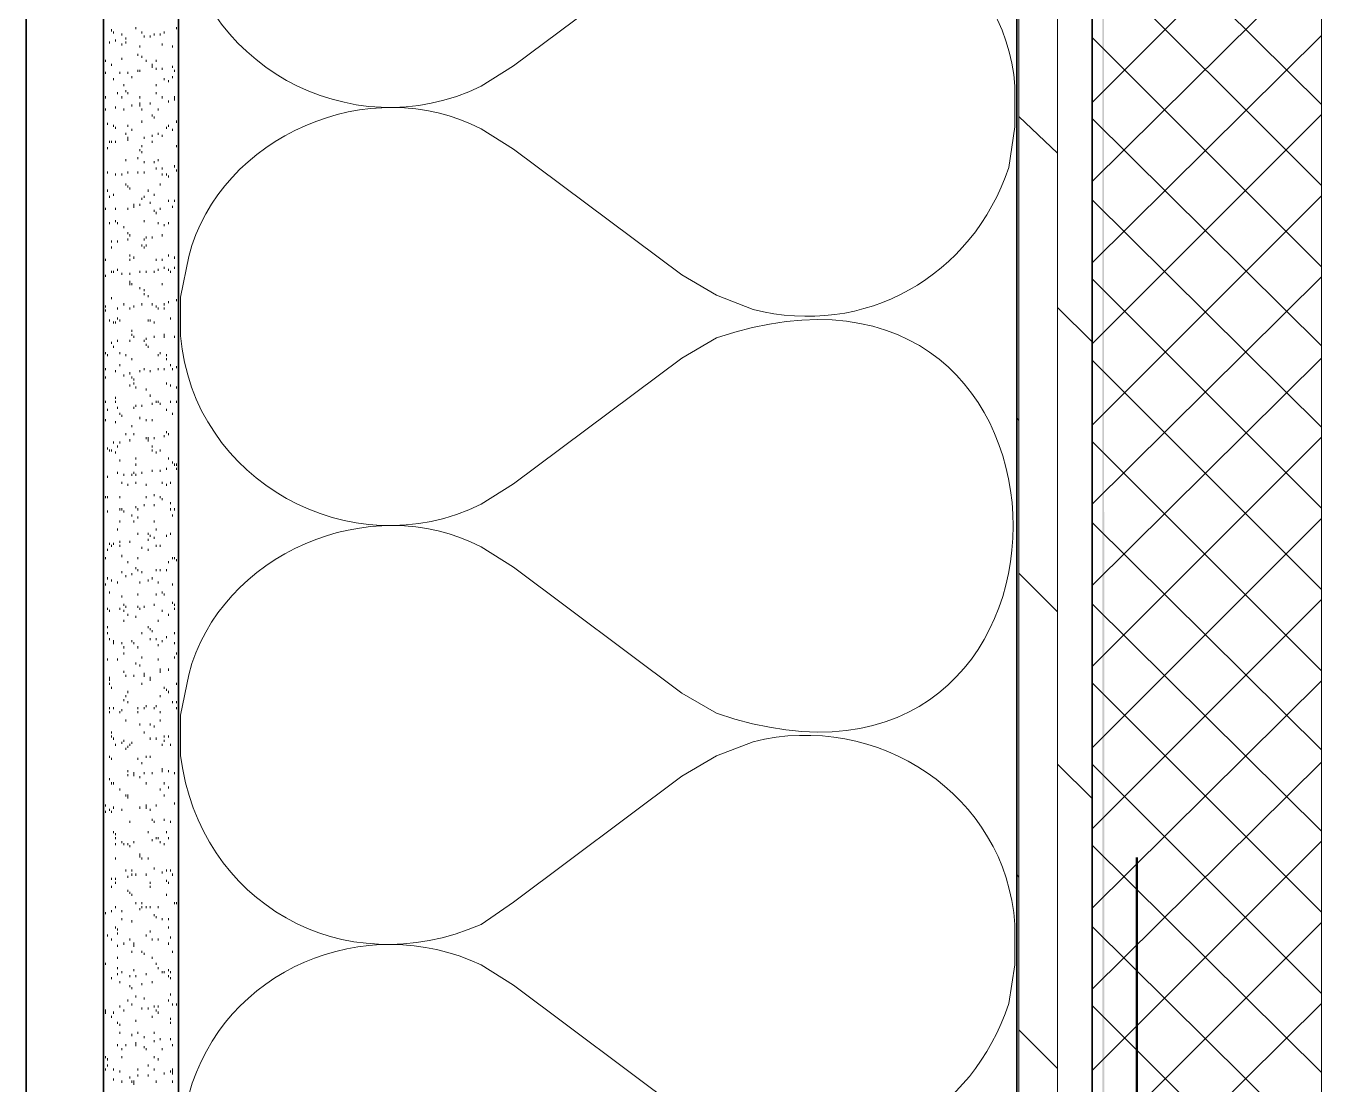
# Model space of a CAD drawing. Header units: inches. Extents: x 5 to 516, y -193 to 129.
# Drawn here: x 49.004 to 49.723, y -189.461 to -188.882 of the extents above; entities that cross this region are included whole.
import ezdxf

# ---------------------------------------------------------------- set-up
doc = ezdxf.new("R2010")
doc.units = ezdxf.units.IN
doc.header["$MEASUREMENT"] = 0
doc.layers.add('PDF7_Geometry', color=7, linetype='Continuous')
doc.layers.add('PDF7_Solid Fills', color=7, linetype='Continuous')

msp = doc.modelspace()

# ---------------------------------------------------------------- hatches: boundary and pattern name
at = {"layer": 'PDF7_Solid Fills', "transparency": 33554559}
h = msp.add_hatch(color=256, dxfattribs=at)
h.paths.add_polyline_path([(49.5935534, -190.8846732), (49.5879978, -189.5746731), (49.5879978, -190.8891177), (49.8679977, -190.8891177), (49.8702199, -190.8846734), (49.9935527, -190.8846734), (49.9935527, -190.8791178), (49.8668867, -190.8791178), (49.8646645, -190.8846734)])
h.paths.add_polyline_path([(49.5935532, -189.5757854), (49.5924421, -172.2280057), (49.5924421, -189.5757854)])

# ---------------------------------------------------------------- linework, layer by layer
at = {"layer": 'PDF7_Geometry', "lineweight": 35}
for points in [[(49.545775, -172.2280057), (49.545775, -190.8946738), (49.5868862, -190.8946738), (49.5868862, -172.2280057)], [(49.0035534, -182.0613395), (49.0035534, -190.3857844), (49.0457756, -190.3857844), (49.0457756, -182.0613395)], [(49.045775, -182.0613392), (49.045775, -190.8535621), (49.0868861, -190.8535621), (49.0868861, -182.0613392)]]:
    msp.add_lwpolyline(points, close=True, dxfattribs=at)
at = {"layer": 'PDF7_Geometry', "lineweight": 15}
for points in [[(49.5468861, -190.8946733), (49.5468861, -172.2280051)], [(49.5679975, -190.8946733), (49.5679975, -172.2280051)], [(49.7124417, -188.924673), (49.5868862, -188.8002286)], [(49.5868867, -188.923562), (49.7124423, -188.7980064)], [(49.2524424, -188.9146735), (49.2702201, -188.9035624), (49.3624424, -188.8346735)], [(49.7124417, -188.9691174), (49.5868862, -188.8435618)], [(49.5868867, -188.9668952), (49.7124423, -188.8424508)], [(49.0635528, -188.8835625), (49.0635528, -188.8824514)], [(49.085775, -188.8835625), (49.085775, -188.8824514)], [(49.0502194, -188.8846735), (49.0502194, -188.8835625)], [(49.0513306, -188.8857846), (49.0513306, -188.8846735)], [(49.0524417, -188.8902289), (49.0524417, -188.8891178)], [(49.055775, -188.8868957), (49.055775, -188.8857846)], [(49.0579972, -188.8891178), (49.0579972, -188.8880067)], [(49.0668861, -188.8857846), (49.0668861, -188.8846735)], [(49.0679972, -188.8880067), (49.0679972, -188.8868957)], [(49.0713306, -188.8880067), (49.0713306, -188.8868957)], [(49.0735528, -188.8868957), (49.0735528, -188.8857846)], [(49.0768861, -188.8868957), (49.0768861, -188.8857846)], [(49.0791083, -188.8857846), (49.0791083, -188.8846735)], [(49.0868861, -188.8857846), (49.0868861, -188.8846735)], [(49.7124417, -189.0135623), (49.5868862, -188.8880067)], [(49.5868867, -189.0113401), (49.7124423, -188.8868957)], [(49.045775, -188.8946737), (49.045775, -188.8935626)], [(49.0491083, -188.8913399), (49.0491083, -188.8902289)], [(49.055775, -188.892451), (49.055775, -188.8913399)], [(49.0579972, -188.8913399), (49.0579972, -188.8902289)], [(49.0646639, -188.8980069), (49.0646639, -188.8968958)], [(49.065775, -188.8935626), (49.065775, -188.892451)], [(49.0779972, -188.892451), (49.0779972, -188.8913399)], [(49.0835528, -188.8935626), (49.0835528, -188.892451)], [(49.0868861, -188.892451), (49.0868861, -188.8913399)], [(49.0468861, -188.9013401), (49.0468861, -188.900229)], [(49.0502194, -188.9035622), (49.0502194, -188.9024512)], [(49.055775, -188.900229), (49.055775, -188.8991179)], [(49.0668861, -188.8991179), (49.0668861, -188.8980069)], [(49.0691083, -188.9013401), (49.0691083, -188.900229)], [(49.0724417, -188.9046733), (49.0724417, -188.9035622), (49.0724417, -188.9024512)], [(49.0746639, -188.9013401), (49.0746639, -188.900229)], [(49.0835528, -188.9046733), (49.0835528, -188.9035622)], [(49.0468861, -188.908007), (49.0468861, -188.9068954)], [(49.0513306, -188.9113402), (49.0513306, -188.9102292)], [(49.0546639, -188.908007), (49.0546639, -188.9068954)], [(49.0591083, -188.908007), (49.0591083, -188.9068954)], [(49.0613306, -188.9102292), (49.0613306, -188.9091181)], [(49.0646639, -188.9068954), (49.0646639, -188.9057844)], [(49.065775, -188.9068954), (49.065775, -188.9057844)], [(49.0746639, -188.9057844), (49.0746639, -188.9046733)], [(49.0779972, -188.9057844), (49.0779972, -188.9046733)], [(49.0791083, -188.9113402), (49.0791083, -188.9102292)], [(49.0813306, -188.9124513), (49.0813306, -188.9113402)], [(49.0835528, -188.9102292), (49.0835528, -188.9091181)], [(49.0846639, -188.9068954), (49.0846639, -188.9057844)], [(49.0535528, -188.9191177), (49.0535528, -188.9180066)], [(49.0568861, -188.9146734), (49.0568861, -188.9135624)], [(49.0579972, -188.9180066), (49.0579972, -188.9168956)], [(49.0591083, -188.9191177), (49.0591083, -188.9180066)], [(49.0746639, -188.9146734), (49.0746639, -188.9135624)], [(49.0746639, -188.9191177), (49.0746639, -188.9180066)], [(49.0868861, -188.9180066), (49.0868861, -188.9168956)], [(49.5413313, -188.9591176), (49.5446646, -188.9368954), (49.5446646, -188.9146732)], [(49.0468861, -188.9213404), (49.0468861, -188.9202288)], [(49.0524417, -188.9268957), (49.0524417, -188.9257847)], [(49.055775, -188.9213404), (49.055775, -188.9202288)], [(49.0613306, -188.9257847), (49.0613306, -188.9246736)], [(49.065775, -188.9213404), (49.065775, -188.9202288)], [(49.065775, -188.9257847), (49.065775, -188.9246736), (49.065775, -188.9235625)], [(49.0713306, -188.9246736), (49.0713306, -188.9235625)], [(49.0779972, -188.9213404), (49.0779972, -188.9202288)], [(49.0813306, -188.9235625), (49.0813306, -188.9224515)], [(49.0846639, -188.9224515), (49.0846639, -188.9213404), (49.0846639, -188.9202288)], [(49.0468861, -188.9280068), (49.0468861, -188.9268957)], [(49.0568861, -188.9280068), (49.0568861, -188.9268957)], [(49.0668861, -188.9280068), (49.0668861, -188.9268957)], [(49.0724417, -188.93134), (49.0724417, -188.9302289)], [(49.0735528, -188.9324511), (49.0735528, -188.93134)], [(49.075775, -188.9280068), (49.075775, -188.9268957)], [(49.5679975, -188.9513398), (49.5468864, -188.9313398)], [(49.7124417, -189.056895), (49.5868862, -188.9324505)], [(49.5868867, -189.0557839), (49.7124423, -188.9302283)], [(49.0479972, -188.9357848), (49.0479972, -188.9346732)], [(49.0513306, -188.9368959), (49.0513306, -188.9357848)], [(49.0524417, -188.938007), (49.0524417, -188.9368959)], [(49.0579972, -188.9413402), (49.0579972, -188.9402291)], [(49.0591083, -188.9368959), (49.0591083, -188.9357848)], [(49.0613306, -188.939118), (49.0613306, -188.938007)], [(49.0668861, -188.9346732), (49.0668861, -188.9335621)], [(49.075775, -188.9413402), (49.075775, -188.9402291)], [(49.0802194, -188.938007), (49.0802194, -188.9368959)], [(49.0813306, -188.9368959), (49.0813306, -188.9357848)], [(49.0835528, -188.939118), (49.0835528, -188.938007)], [(49.085775, -188.9346732), (49.085775, -188.9335621)], [(49.0868861, -188.9402291), (49.0868861, -188.939118)], [(49.2524424, -188.9380065), (49.2702201, -188.9491176), (49.3624424, -189.0180065), (49.3813313, -189.0291176), (49.4013313, -189.0368954)], [(49.0491083, -188.9457844), (49.0491083, -188.9446734)], [(49.0502194, -188.9457844), (49.0502194, -188.9446734)], [(49.0524417, -188.9457844), (49.0524417, -188.9446734)], [(49.0591083, -188.9446734), (49.0591083, -188.9435623), (49.0591083, -188.9424512)], [(49.0668861, -188.9480066), (49.0668861, -188.9468955)], [(49.0679972, -188.9435623), (49.0679972, -188.9424512)], [(49.0724417, -188.9424512), (49.0724417, -188.9413402)], [(49.0724417, -188.9457844), (49.0724417, -188.9446734)], [(49.0779972, -188.9424512), (49.0779972, -188.9413402)], [(49.085775, -188.9480066), (49.085775, -188.9468955)], [(49.0868861, -188.9446734), (49.0868861, -188.9435623)], [(49.0479972, -188.9491182), (49.0479972, -188.9480066)], [(49.0579972, -188.9557846), (49.0579972, -188.9546735)], [(49.0646639, -188.9546735), (49.0646639, -188.9535625)], [(49.065775, -188.9502292), (49.065775, -188.9491182)], [(49.0668861, -188.9513403), (49.0668861, -188.9502292)], [(49.075775, -188.9557846), (49.075775, -188.9546735)], [(49.0868861, -188.9546735), (49.0868861, -188.9535625)], [(49.045775, -188.9580067), (49.045775, -188.9568957)], [(49.0479972, -188.962451), (49.0479972, -188.9613399)], [(49.0591083, -188.962451), (49.0591083, -188.9613399)], [(49.0646639, -188.962451), (49.0646639, -188.9613399)], [(49.0679972, -188.9568957), (49.0679972, -188.9557846)], [(49.0679972, -188.962451), (49.0679972, -188.9613399)], [(49.0735528, -188.9568957), (49.0735528, -188.9557846)], [(49.0746639, -188.9602288), (49.0746639, -188.9591178)], [(49.0779972, -188.9602288), (49.0779972, -188.9591178)], [(49.0846639, -188.9591178), (49.0846639, -188.9580067)], [(49.085775, -188.9613399), (49.085775, -188.9602288)], [(49.045775, -188.9646737), (49.045775, -188.9635626)], [(49.0524417, -188.9635626), (49.0524417, -188.962451)], [(49.0579972, -188.9691179), (49.0579972, -188.9680069)], [(49.0591083, -188.970229), (49.0591083, -188.9691179)], [(49.0768861, -188.9691179), (49.0768861, -188.9680069)], [(49.0779972, -188.9635626), (49.0779972, -188.962451)], [(49.0802194, -188.9635626), (49.0802194, -188.962451)], [(49.0813306, -188.9646737), (49.0813306, -188.9635626)], [(49.0479972, -188.9724511), (49.0479972, -188.9713401)], [(49.0491083, -188.9757843), (49.0491083, -188.9746733)], [(49.0513306, -188.9746733), (49.0513306, -188.9735622)], [(49.0602194, -188.9713401), (49.0602194, -188.970229)], [(49.0668861, -188.976896), (49.0668861, -188.9757843)], [(49.0679972, -188.9757843), (49.0679972, -188.9746733)], [(49.0702194, -188.9724511), (49.0702194, -188.9713401)], [(49.0735528, -188.9746733), (49.0735528, -188.9735622)], [(49.0868861, -188.9757843), (49.0868861, -188.9746733)], [(49.5868867, -189.1002288), (49.7124423, -188.9746732)], [(49.0468861, -188.9824513), (49.0468861, -188.9813402)], [(49.0524417, -188.9824513), (49.0524417, -188.9813402)], [(49.0591083, -188.9824513), (49.0591083, -188.9813402)], [(49.0624417, -188.9813402), (49.0624417, -188.9802292), (49.0624417, -188.9791181)], [(49.065775, -188.9802292), (49.065775, -188.9791181)], [(49.0713306, -188.9791181), (49.0713306, -188.978007)], [(49.0735528, -188.9835624), (49.0735528, -188.9824513)], [(49.0746639, -188.9846734), (49.0746639, -188.9835624)], [(49.0768861, -188.9824513), (49.0768861, -188.9813402)], [(49.0813306, -188.978007), (49.0813306, -188.976896)], [(49.0835528, -188.9813402), (49.0835528, -188.9802292)], [(49.0846639, -188.978007), (49.0846639, -188.976896)], [(49.7124417, -189.1013399), (49.5868862, -188.9768954)], [(49.0491083, -188.9902288), (49.0491083, -188.9891177)], [(49.0524417, -188.9891177), (49.0524417, -188.9880066)], [(49.0679972, -188.9891177), (49.0679972, -188.9880066)], [(49.075775, -188.9902288), (49.075775, -188.9891177)], [(49.0791083, -188.9913404), (49.0791083, -188.9902288)], [(49.0813306, -188.9902288), (49.0813306, -188.9891177)], [(49.0868861, -188.9891177), (49.0868861, -188.9880066)], [(49.0568861, -188.9924515), (49.0568861, -188.9913404)], [(49.0591083, -188.9957847), (49.0591083, -188.9946736)], [(49.0591083, -188.9991178), (49.0591083, -188.9980068)], [(49.0602194, -188.9968957), (49.0602194, -188.9957847)], [(49.0679972, -188.9991178), (49.0679972, -188.9980068)], [(49.0691083, -188.9980068), (49.0691083, -188.9968957)], [(49.0724417, -188.9980068), (49.0724417, -188.9968957)], [(49.0502194, -189.0002289), (49.0502194, -188.9991178)], [(49.0502194, -189.0035621), (49.0502194, -189.002451)], [(49.0535528, -189.0002289), (49.0535528, -188.9991178)], [(49.0668861, -189.002451), (49.0668861, -189.00134)], [(49.0679972, -189.0035621), (49.0679972, -189.002451)], [(49.0691083, -189.002451), (49.0691083, -189.00134)], [(49.0468861, -189.0102291), (49.0468861, -189.009118)], [(49.0602194, -189.0080069), (49.0602194, -189.0068959)], [(49.0602194, -189.0102291), (49.0602194, -189.009118)], [(49.0624417, -189.009118), (49.0624417, -189.0080069)], [(49.0746639, -189.0102291), (49.0746639, -189.009118)], [(49.0779972, -189.0102291), (49.0779972, -189.009118)], [(49.0813306, -189.0080069), (49.0813306, -189.0068959)], [(49.0846639, -189.009118), (49.0846639, -189.0080069)], [(49.0924423, -189.0080065), (49.0879979, -189.0302288), (49.0879979, -189.0513399)], [(49.0468861, -189.0191182), (49.0468861, -189.0180065)], [(49.0502194, -189.0168955), (49.0502194, -189.0157844)], [(49.0513306, -189.0168955), (49.0513306, -189.0157844)], [(49.0535528, -189.0157844), (49.0535528, -189.0146733)], [(49.055775, -189.0180065), (49.055775, -189.0168955)], [(49.0602194, -189.0180065), (49.0602194, -189.0168955)], [(49.065775, -189.0168955), (49.065775, -189.0157844)], [(49.0691083, -189.0168955), (49.0691083, -189.0157844)], [(49.0735528, -189.0168955), (49.0735528, -189.0157844)], [(49.075775, -189.0157844), (49.075775, -189.0146733)], [(49.0791083, -189.0146733), (49.0791083, -189.0135623)], [(49.0813306, -189.0157844), (49.0813306, -189.0146733)], [(49.0824417, -189.0168955), (49.0824417, -189.0157844)], [(49.0846639, -189.0146733), (49.0846639, -189.0135623)], [(49.5868867, -189.1435621), (49.7124423, -189.0191176)], [(49.045775, -189.0268956), (49.045775, -189.0257846)], [(49.0602194, -189.0235624), (49.0602194, -189.0224514), (49.0602194, -189.0213403)], [(49.0613306, -189.0235624), (49.0613306, -189.0224514)], [(49.065775, -189.0257846), (49.065775, -189.0246735)], [(49.0679972, -189.0268956), (49.0679972, -189.0257846)], [(49.0779972, -189.0235624), (49.0779972, -189.0224514)], [(49.7124417, -189.1457842), (49.5868862, -189.0202286)], [(49.0502194, -189.0313399), (49.0502194, -189.0302288)], [(49.0568861, -189.0346737), (49.0568861, -189.0335626)], [(49.0668861, -189.0346737), (49.0668861, -189.0335626)], [(49.0679972, -189.0291178), (49.0679972, -189.0280067)], [(49.0702194, -189.0302288), (49.0702194, -189.0291178)], [(49.0724417, -189.0346737), (49.0724417, -189.0335626)], [(49.0791083, -189.0346737), (49.0791083, -189.0335626)], [(49.0813306, -189.0335626), (49.0813306, -189.0324515)], [(49.085775, -189.0324515), (49.085775, -189.0313399)], [(49.0468861, -189.0357847), (49.0468861, -189.0346737)], [(49.0468861, -189.0380068), (49.0468861, -189.0368958)], [(49.0535528, -189.0368958), (49.0535528, -189.0357847)], [(49.0602194, -189.0368958), (49.0602194, -189.0357847)], [(49.0624417, -189.0357847), (49.0624417, -189.0346737)], [(49.0746639, -189.0357847), (49.0746639, -189.0346737)], [(49.075775, -189.0368958), (49.075775, -189.0357847)], [(49.0791083, -189.0368958), (49.0791083, -189.0357847)], [(49.5868867, -189.0546728), (49.5679979, -189.035784)], [(49.0491083, -189.0435622), (49.0491083, -189.0424511)], [(49.0513306, -189.0446733), (49.0513306, -189.0435622)], [(49.0524417, -189.0446733), (49.0524417, -189.0435622)], [(49.0535528, -189.0424511), (49.0535528, -189.0413401)], [(49.0546639, -189.0435622), (49.0546639, -189.0424511)], [(49.0613306, -189.0491181), (49.0613306, -189.048007)], [(49.0702194, -189.0435622), (49.0702194, -189.0424511)], [(49.0713306, -189.0435622), (49.0713306, -189.0424511)], [(49.0735528, -189.0446733), (49.0735528, -189.0435622)], [(49.0824417, -189.0424511), (49.0824417, -189.0413401)], [(49.0502194, -189.0557845), (49.0502194, -189.0546734)], [(49.0535528, -189.0546734), (49.0535528, -189.0535623)], [(49.0602194, -189.0546734), (49.0602194, -189.0535623)], [(49.0613306, -189.0513402), (49.0613306, -189.0502291)], [(49.0624417, -189.0524513), (49.0624417, -189.0513402)], [(49.0679972, -189.0546734), (49.0679972, -189.0535623)], [(49.0691083, -189.0535623), (49.0691083, -189.0524513)], [(49.0735528, -189.0524513), (49.0735528, -189.0513402)], [(49.0791083, -189.0524513), (49.0791083, -189.0513402), (49.0791083, -189.0502291)], [(49.0846639, -189.0524513), (49.0846639, -189.0513402)], [(49.3813313, -189.0524507), (49.3624424, -189.0635618)], [(49.0468861, -189.0613404), (49.0468861, -189.0602293)], [(49.0479972, -189.0624514), (49.0479972, -189.0613404)], [(49.0513306, -189.0580066), (49.0513306, -189.0568955)], [(49.0546639, -189.0613404), (49.0546639, -189.0602293)], [(49.0579972, -189.0624514), (49.0579972, -189.0613404)], [(49.0691083, -189.0568955), (49.0691083, -189.0557845)], [(49.0702194, -189.0580066), (49.0702194, -189.0568955)], [(49.075775, -189.0624514), (49.075775, -189.0613404)], [(49.0768861, -189.0613404), (49.0768861, -189.0602293)], [(49.0802194, -189.0624514), (49.0802194, -189.0613404)], [(49.0468861, -189.0702289), (49.0468861, -189.0691178)], [(49.0546639, -189.0680068), (49.0546639, -189.0668957)], [(49.0613306, -189.0646736), (49.0613306, -189.0635625)], [(49.0679972, -189.0702289), (49.0679972, -189.0691178)], [(49.075775, -189.0702289), (49.075775, -189.0691178)], [(49.0791083, -189.0702289), (49.0791083, -189.0691178)], [(49.0802194, -189.0646736), (49.0802194, -189.0635625)], [(49.0824417, -189.0680068), (49.0824417, -189.0668957)], [(49.0835528, -189.0702289), (49.0835528, -189.0691178)], [(49.085775, -189.0691178), (49.085775, -189.0680068)], [(49.2524424, -189.1435621), (49.2702201, -189.132451), (49.3624424, -189.0635621)], [(49.7124417, -189.1902285), (49.5868862, -189.064673)], [(49.5868867, -189.1880064), (49.7124423, -189.063562)], [(49.0468861, -189.0746737), (49.0468861, -189.0735621)], [(49.0524417, -189.07134), (49.0524417, -189.0702289)], [(49.0568861, -189.0735621), (49.0568861, -189.072451)], [(49.0602194, -189.072451), (49.0602194, -189.07134)], [(49.0613306, -189.0746737), (49.0613306, -189.0735621)], [(49.0624417, -189.0757848), (49.0624417, -189.0746737)], [(49.0624417, -189.0780069), (49.0624417, -189.0768959)], [(49.065775, -189.07134), (49.065775, -189.0702289)], [(49.0713306, -189.07134), (49.0713306, -189.0702289)], [(49.0802194, -189.0780069), (49.0802194, -189.0768959)], [(49.0602194, -189.079118), (49.0602194, -189.0780069)], [(49.0635528, -189.0802291), (49.0635528, -189.079118)], [(49.0691083, -189.0813401), (49.0691083, -189.0802291)], [(49.0713306, -189.0846733), (49.0713306, -189.0835623)], [(49.0824417, -189.079118), (49.0824417, -189.0780069)], [(49.085775, -189.0802291), (49.085775, -189.079118)], [(49.0468861, -189.0880071), (49.0468861, -189.0868955)], [(49.0479972, -189.0924514), (49.0479972, -189.0913403)], [(49.0524417, -189.0857844), (49.0524417, -189.0846733)], [(49.0524417, -189.0880071), (49.0524417, -189.0868955)], [(49.0535528, -189.0913403), (49.0535528, -189.0902292)], [(49.0624417, -189.0913403), (49.0624417, -189.0902292)], [(49.0635528, -189.0902292), (49.0635528, -189.0891181)], [(49.0668861, -189.0902292), (49.0668861, -189.0891181)], [(49.0724417, -189.0891181), (49.0724417, -189.0880071)], [(49.0746639, -189.0880071), (49.0746639, -189.0868955)], [(49.075775, -189.0880071), (49.075775, -189.0868955)], [(49.0768861, -189.0891181), (49.0768861, -189.0880071)], [(49.0802194, -189.0924514), (49.0802194, -189.0913403)], [(49.0824417, -189.0880071), (49.0824417, -189.0868955)], [(49.085775, -189.0880071), (49.085775, -189.0868955)], [(49.0468861, -189.0980067), (49.0468861, -189.0968956)], [(49.0524417, -189.0991177), (49.0524417, -189.0980067)], [(49.0546639, -189.0946735), (49.0546639, -189.0935624)], [(49.055775, -189.0957846), (49.055775, -189.0946735)], [(49.065775, -189.0968956), (49.065775, -189.0957846)], [(49.0691083, -189.0980067), (49.0691083, -189.0968956)], [(49.0724417, -189.0980067), (49.0724417, -189.0968956)], [(49.0835528, -189.0946735), (49.0835528, -189.0935624)], [(49.5468861, -189.0980067), (49.545775, -189.0957845)], [(49.0579972, -189.1057847), (49.0579972, -189.1046736)], [(49.0613306, -189.1013399), (49.0613306, -189.1002288)], [(49.0624417, -189.1057847), (49.0624417, -189.1046736)], [(49.0791083, -189.1068958), (49.0791083, -189.1057847)], [(49.0802194, -189.1046736), (49.0802194, -189.1035626)], [(49.0813306, -189.1057847), (49.0813306, -189.1046736)], [(49.0479972, -189.1135622), (49.0479972, -189.1124511)], [(49.0513306, -189.110229), (49.0513306, -189.1091179)], [(49.0535528, -189.1124511), (49.0535528, -189.11134)], [(49.0546639, -189.110229), (49.0546639, -189.1091179)], [(49.0602194, -189.1091179), (49.0602194, -189.1080068)], [(49.0691083, -189.1080068), (49.0691083, -189.1068958)], [(49.0702194, -189.1091179), (49.0702194, -189.1080068), (49.0702194, -189.1068958)], [(49.0724417, -189.1124511), (49.0724417, -189.11134)], [(49.0735528, -189.1080068), (49.0735528, -189.1068958)], [(49.7124417, -189.2346734), (49.5868862, -189.1091179)], [(49.5868867, -189.2324513), (49.7124423, -189.1068957)], [(49.0491083, -189.1146732), (49.0491083, -189.1135622)], [(49.0502194, -189.1146732), (49.0502194, -189.1135622)], [(49.0524417, -189.1157849), (49.0524417, -189.1146732)], [(49.0546639, -189.1202291), (49.0546639, -189.1191181)], [(49.0635528, -189.1191181), (49.0635528, -189.118007)], [(49.0724417, -189.1146732), (49.0724417, -189.1135622)], [(49.0746639, -189.1157849), (49.0746639, -189.1146732)], [(49.0768861, -189.1146732), (49.0768861, -189.1135622)], [(49.0813306, -189.1191181), (49.0813306, -189.118007)], [(49.0835528, -189.1213402), (49.0835528, -189.1202291)], [(49.0535528, -189.1268955), (49.0535528, -189.1257845)], [(49.0568861, -189.1280066), (49.0568861, -189.1268955)], [(49.0613306, -189.1280066), (49.0613306, -189.1268955)], [(49.0624417, -189.1268955), (49.0624417, -189.1257845)], [(49.0635528, -189.1224513), (49.0635528, -189.1213402)], [(49.0635528, -189.1280066), (49.0635528, -189.1268955)], [(49.0668861, -189.1268955), (49.0668861, -189.1257845)], [(49.0724417, -189.1257845), (49.0724417, -189.1246734)], [(49.0768861, -189.1257845), (49.0768861, -189.1246734)], [(49.0802194, -189.1246734), (49.0802194, -189.1235623)], [(49.0846639, -189.1224513), (49.0846639, -189.1213402)], [(49.085775, -189.1224513), (49.085775, -189.1213402)], [(49.085775, -189.1246734), (49.085775, -189.1235623)], [(49.0479972, -189.1291177), (49.0479972, -189.1280066)], [(49.055775, -189.1324514), (49.055775, -189.1313404)], [(49.0591083, -189.1335625), (49.0591083, -189.1324514)], [(49.0635528, -189.1324514), (49.0635528, -189.1313404)], [(49.0691083, -189.1335625), (49.0691083, -189.1324514)], [(49.0779972, -189.1324514), (49.0779972, -189.1313404)], [(49.0802194, -189.1335625), (49.0802194, -189.1324514)], [(49.0824417, -189.1324514), (49.0824417, -189.1313404)], [(49.0468861, -189.1402289), (49.0468861, -189.1391178)], [(49.0479972, -189.1402289), (49.0479972, -189.1391178)], [(49.0546639, -189.1402289), (49.0546639, -189.1391178)], [(49.0691083, -189.1402289), (49.0691083, -189.1391178)], [(49.0735528, -189.1391178), (49.0735528, -189.1380067)], [(49.0768861, -189.1402289), (49.0768861, -189.1391178)], [(49.0779972, -189.1413399), (49.0779972, -189.1402289)], [(49.0868861, -189.142451), (49.0868861, -189.1413399)], [(49.045775, -189.1468958), (49.045775, -189.1457848)], [(49.0479972, -189.1480069), (49.0479972, -189.1468958)], [(49.0546639, -189.1468958), (49.0546639, -189.1457848)], [(49.055775, -189.1468958), (49.055775, -189.1457848)], [(49.0568861, -189.1480069), (49.0568861, -189.1468958)], [(49.0635528, -189.1457848), (49.0635528, -189.1446737)], [(49.0646639, -189.1468958), (49.0646639, -189.1457848)], [(49.0679972, -189.1446737), (49.0679972, -189.1435627)], [(49.0735528, -189.1446737), (49.0735528, -189.1435627)], [(49.0824417, -189.1435627), (49.0824417, -189.142451)], [(49.0824417, -189.1468958), (49.0824417, -189.1457848)], [(49.0846639, -189.1468958), (49.0846639, -189.1457848)], [(49.0546639, -189.1535622), (49.0546639, -189.1524512)], [(49.0613306, -189.150229), (49.0613306, -189.149118)], [(49.0624417, -189.1535622), (49.0624417, -189.1524512)], [(49.0646639, -189.1513401), (49.0646639, -189.150229)], [(49.0735528, -189.1535622), (49.0735528, -189.1524512)], [(49.0835528, -189.150229), (49.0835528, -189.149118)], [(49.0868861, -189.1513401), (49.0868861, -189.150229)], [(49.7124417, -189.2780062), (49.5868862, -189.1535617)], [(49.5868867, -189.2768951), (49.7124423, -189.1513395)], [(49.045775, -189.1602292), (49.045775, -189.1591181)], [(49.0535528, -189.1580071), (49.0535528, -189.1568954)], [(49.0646639, -189.1602292), (49.0646639, -189.1591181)], [(49.0702194, -189.1602292), (49.0702194, -189.1591181)], [(49.0702194, -189.1635624), (49.0702194, -189.1624513)], [(49.0713306, -189.1613403), (49.0713306, -189.1602292)], [(49.0735528, -189.1624513), (49.0735528, -189.1613403)], [(49.0746639, -189.1580071), (49.0746639, -189.1568954)], [(49.0802194, -189.1613403), (49.0802194, -189.1602292)], [(49.0824417, -189.1602292), (49.0824417, -189.1591181)], [(49.0479972, -189.1691177), (49.0479972, -189.1680067)], [(49.0491083, -189.1657845), (49.0491083, -189.1646735)], [(49.0502194, -189.1668956), (49.0502194, -189.1657845)], [(49.0513306, -189.1657845), (49.0513306, -189.1646735)], [(49.0546639, -189.1646735), (49.0546639, -189.1635624)], [(49.0546639, -189.1668956), (49.0546639, -189.1657845)], [(49.0602194, -189.1646735), (49.0602194, -189.1635624)], [(49.0668861, -189.1680067), (49.0668861, -189.1668956)], [(49.0702194, -189.1691177), (49.0702194, -189.1680067)], [(49.0746639, -189.1668956), (49.0746639, -189.1657845)], [(49.0768861, -189.1668956), (49.0768861, -189.1657845)], [(49.2524424, -189.1668952), (49.2702201, -189.1780063), (49.3624424, -189.2468952), (49.3813313, -189.2580063)], [(49.0468861, -189.1735626), (49.0468861, -189.1724515)], [(49.055775, -189.1724515), (49.055775, -189.1713404)], [(49.0591083, -189.1757847), (49.0591083, -189.1746736)], [(49.0646639, -189.1735626), (49.0646639, -189.1724515)], [(49.0813306, -189.1757847), (49.0813306, -189.1746736)], [(49.0835528, -189.1735626), (49.0835528, -189.1724515)], [(49.0846639, -189.1735626), (49.0846639, -189.1724515)], [(49.085775, -189.1746736), (49.085775, -189.1735626)], [(49.0479972, -189.1846732), (49.0479972, -189.1835622)], [(49.0502194, -189.1857848), (49.0502194, -189.1846732)], [(49.055775, -189.18134), (49.055775, -189.180229)], [(49.0579972, -189.1835622), (49.0579972, -189.1824511)], [(49.0613306, -189.1824511), (49.0613306, -189.18134)], [(49.0635528, -189.1791179), (49.0635528, -189.1780068)], [(49.0646639, -189.180229), (49.0646639, -189.1791179)], [(49.0668861, -189.18134), (49.0668861, -189.180229)], [(49.0702194, -189.1857848), (49.0702194, -189.1846732)], [(49.0724417, -189.1846732), (49.0724417, -189.1835622)], [(49.0746639, -189.180229), (49.0746639, -189.1791179)], [(49.0768861, -189.180229), (49.0768861, -189.1791179)], [(49.0802194, -189.180229), (49.0802194, -189.1791179)], [(49.0868861, -189.1791179), (49.0868861, -189.1780068)], [(49.5679975, -189.2024508), (49.5468864, -189.1813397)], [(49.0468861, -189.188007), (49.0468861, -189.1868959)], [(49.0491083, -189.1924512), (49.0491083, -189.1913402)], [(49.0535528, -189.1868959), (49.0535528, -189.1857848)], [(49.065775, -189.1868959), (49.065775, -189.1857848)], [(49.075775, -189.1868959), (49.075775, -189.1857848)], [(49.0779972, -189.1924512), (49.0779972, -189.1913402)], [(49.0835528, -189.188007), (49.0835528, -189.1868959)], [(49.055775, -189.1946734), (49.055775, -189.1935623)], [(49.0568861, -189.1991182), (49.0568861, -189.1980066)], [(49.0579972, -189.2002293), (49.0579972, -189.1991182)], [(49.0646639, -189.1935623), (49.0646639, -189.1924512)], [(49.0646639, -189.2002293), (49.0646639, -189.1991182)], [(49.0679972, -189.2002293), (49.0679972, -189.1991182)], [(49.0735528, -189.1991182), (49.0735528, -189.1980066)], [(49.0746639, -189.1935623), (49.0746639, -189.1924512)], [(49.0791083, -189.1935623), (49.0791083, -189.1924512)], [(49.0835528, -189.1980066), (49.0835528, -189.1968955)], [(49.0846639, -189.1991182), (49.0846639, -189.1980066)], [(49.0868861, -189.1935623), (49.0868861, -189.1924512)], [(49.0868861, -189.1980066), (49.0868861, -189.1968955)], [(49.7124417, -189.3224511), (49.5868862, -189.1980066)], [(49.5868867, -189.32134), (49.7124423, -189.1957844)], [(49.0479972, -189.2013403), (49.0479972, -189.2002293)], [(49.0491083, -189.2024514), (49.0491083, -189.2013403)], [(49.0546639, -189.2013403), (49.0546639, -189.2002293)], [(49.0568861, -189.2024514), (49.0568861, -189.2013403)], [(49.0591083, -189.2046735), (49.0591083, -189.2035625)], [(49.0635528, -189.2057846), (49.0635528, -189.2046735)], [(49.065775, -189.2013403), (49.065775, -189.2002293)], [(49.0779972, -189.2024514), (49.0779972, -189.2013403)], [(49.0813306, -189.2046735), (49.0813306, -189.2035625)], [(49.0846639, -189.2013403), (49.0846639, -189.2002293)], [(49.0479972, -189.2113399), (49.0479972, -189.2102289)], [(49.0479972, -189.2146737), (49.0479972, -189.2135626)], [(49.0568861, -189.2080067), (49.0568861, -189.2068957)], [(49.0668861, -189.2146737), (49.0668861, -189.2135626)], [(49.0702194, -189.2113399), (49.0702194, -189.2102289)], [(49.0713306, -189.212451), (49.0713306, -189.2113399)], [(49.0724417, -189.2135626), (49.0724417, -189.212451)], [(49.075775, -189.2080067), (49.075775, -189.2068957)], [(49.0846639, -189.2146737), (49.0846639, -189.2135626)], [(49.0491083, -189.2180069), (49.0491083, -189.2168958)], [(49.0513306, -189.220229), (49.0513306, -189.219118), (49.0513306, -189.2180069)], [(49.055775, -189.220229), (49.055775, -189.219118)], [(49.0613306, -189.219118), (49.0613306, -189.2180069)], [(49.0624417, -189.220229), (49.0624417, -189.219118)], [(49.0713306, -189.2180069), (49.0713306, -189.2168958)], [(49.0746639, -189.2180069), (49.0746639, -189.2168958)], [(49.075775, -189.2213401), (49.075775, -189.220229)], [(49.0779972, -189.219118), (49.0779972, -189.2180069)], [(49.0802194, -189.2168958), (49.0802194, -189.2157848)], [(49.0846639, -189.220229), (49.0846639, -189.219118)], [(49.0479972, -189.2291181), (49.0479972, -189.228007)], [(49.0535528, -189.2291181), (49.0535528, -189.228007)], [(49.0568861, -189.2224512), (49.0568861, -189.2213401)], [(49.0568861, -189.2257844), (49.0568861, -189.2246733)], [(49.0646639, -189.2224512), (49.0646639, -189.2213401)], [(49.0668861, -189.228007), (49.0668861, -189.226896)], [(49.075775, -189.2291181), (49.075775, -189.228007)], [(49.0846639, -189.228007), (49.0846639, -189.226896)], [(49.085775, -189.2257844), (49.085775, -189.2246733)], [(49.0868861, -189.2224512), (49.0868861, -189.2213401)], [(49.0868861, -189.226896), (49.0868861, -189.2257844)], [(49.0568861, -189.2357845), (49.0568861, -189.2346735)], [(49.0635528, -189.2313403), (49.0635528, -189.2302292)], [(49.065775, -189.2324513), (49.065775, -189.2313403)], [(49.0768861, -189.2357845), (49.0768861, -189.2346735), (49.0768861, -189.2335624)], [(49.0813306, -189.2346735), (49.0813306, -189.2335624)], [(49.0868861, -189.2346735), (49.0868861, -189.2335624)], [(49.045775, -189.2380066), (49.045775, -189.2368956)], [(49.0491083, -189.2402288), (49.0491083, -189.2391177), (49.0491083, -189.2380066)], [(49.0491083, -189.2424515), (49.0491083, -189.2413404)], [(49.0579972, -189.2380066), (49.0579972, -189.2368956)], [(49.0624417, -189.2380066), (49.0624417, -189.2368956)], [(49.0668861, -189.2424515), (49.0668861, -189.2413404)], [(49.0679972, -189.2380066), (49.0679972, -189.2368956), (49.0679972, -189.2357845)], [(49.0713306, -189.2402288), (49.0713306, -189.2391177), (49.0713306, -189.2380066)], [(49.085775, -189.2424515), (49.085775, -189.2413404)], [(49.0924423, -189.2368952), (49.0879979, -189.2591174), (49.0879979, -189.2813396)], [(49.7124417, -189.3668954), (49.5868862, -189.2413398)], [(49.5868867, -189.3646733), (49.7124423, -189.2402288)], [(49.0502194, -189.2446736), (49.0502194, -189.2435625)], [(49.0579972, -189.2491179), (49.0579972, -189.2480068)], [(49.0591083, -189.2468957), (49.0591083, -189.2457847)], [(49.0768861, -189.2491179), (49.0768861, -189.2480068)], [(49.0791083, -189.2446736), (49.0791083, -189.2435625)], [(49.0802194, -189.2457847), (49.0802194, -189.2446736)], [(49.0813306, -189.2468957), (49.0813306, -189.2457847)], [(49.045775, -189.258007), (49.045775, -189.2568959)], [(49.0491083, -189.2557848), (49.0491083, -189.2546738)], [(49.0491083, -189.258007), (49.0491083, -189.2568959)], [(49.0513306, -189.2557848), (49.0513306, -189.2546738)], [(49.0546639, -189.258007), (49.0546639, -189.2568959)], [(49.055775, -189.2568959), (49.055775, -189.2557848)], [(49.0568861, -189.25134), (49.0568861, -189.2502289)], [(49.0591083, -189.2524511), (49.0591083, -189.25134)], [(49.0646639, -189.2557848), (49.0646639, -189.2546738)], [(49.0646639, -189.258007), (49.0646639, -189.2568959)], [(49.0679972, -189.2557848), (49.0679972, -189.2546738)], [(49.0691083, -189.2546738), (49.0691083, -189.2535621)], [(49.0735528, -189.2557848), (49.0735528, -189.2546738)], [(49.0746639, -189.2546738), (49.0746639, -189.2535621)], [(49.0768861, -189.258007), (49.0768861, -189.2568959)], [(49.0835528, -189.2524511), (49.0835528, -189.25134)], [(49.085775, -189.2524511), (49.085775, -189.25134)], [(49.085775, -189.2557848), (49.085775, -189.2546738)], [(49.0579972, -189.2624512), (49.0579972, -189.2613402)], [(49.065775, -189.2646734), (49.065775, -189.2635623)], [(49.0713306, -189.2646734), (49.0713306, -189.2635623)], [(49.0768861, -189.2624512), (49.0768861, -189.2613402)], [(49.0868861, -189.2646734), (49.0868861, -189.2635623)], [(49.0502194, -189.2691182), (49.0502194, -189.2680066)], [(49.0502194, -189.2713403), (49.0502194, -189.2702293)], [(49.0513306, -189.2724514), (49.0513306, -189.2713403)], [(49.0679972, -189.2691182), (49.0679972, -189.2680066)], [(49.0713306, -189.2724514), (49.0713306, -189.2713403)], [(49.0735528, -189.2657844), (49.0735528, -189.2646734)], [(49.0746639, -189.2724514), (49.0746639, -189.2713403)], [(49.0791083, -189.2713403), (49.0791083, -189.2702293)], [(49.0813306, -189.2713403), (49.0813306, -189.2702293)], [(49.0868861, -189.2691182), (49.0868861, -189.2680066)], [(49.0524417, -189.2757846), (49.0524417, -189.2746735)], [(49.055775, -189.2746735), (49.055775, -189.2735625)], [(49.0568861, -189.2735625), (49.0568861, -189.2724514)], [(49.0579972, -189.2780067), (49.0579972, -189.2768956)], [(49.0591083, -189.2768956), (49.0591083, -189.2757846)], [(49.0602194, -189.2757846), (49.0602194, -189.2746735)], [(49.0613306, -189.2746735), (49.0613306, -189.2735625)], [(49.0779972, -189.2757846), (49.0779972, -189.2746735)], [(49.0791083, -189.2735625), (49.0791083, -189.2724514)], [(49.0824417, -189.2757846), (49.0824417, -189.2746735)], [(49.0868861, -189.2780067), (49.0868861, -189.2768956)], [(49.4013313, -189.2735621), (49.3813313, -189.2813399), (49.3624424, -189.292451)], [(49.0491083, -189.2824516), (49.0491083, -189.2813399)], [(49.0502194, -189.2835626), (49.0502194, -189.2824516)], [(49.0646639, -189.2835626), (49.0646639, -189.2824516)], [(49.0668861, -189.2857847), (49.0668861, -189.2846737)], [(49.0691083, -189.2824516), (49.0691083, -189.2813399)], [(49.0713306, -189.2824516), (49.0713306, -189.2813399)], [(49.0868861, -189.2835626), (49.0868861, -189.2824516)], [(49.5868867, -189.3046729), (49.5679979, -189.285784)], [(49.7124417, -189.4113397), (49.5868862, -189.2857842)], [(49.5868867, -189.4091176), (49.7124423, -189.2846731)], [(49.0591083, -189.290229), (49.0591083, -189.2891179)], [(49.0591083, -189.2924511), (49.0591083, -189.2913401)], [(49.0624417, -189.2924511), (49.0624417, -189.2913401), (49.0624417, -189.290229)], [(49.065775, -189.2935622), (49.065775, -189.2924511)], [(49.0679972, -189.2913401), (49.0679972, -189.290229)], [(49.0724417, -189.2913401), (49.0724417, -189.290229)], [(49.0779972, -189.290229), (49.0779972, -189.2891179), (49.0779972, -189.2880069)], [(49.0813306, -189.290229), (49.0813306, -189.2891179)], [(49.0846639, -189.2913401), (49.0846639, -189.290229)], [(49.2524424, -189.3735618), (49.2702201, -189.3613396), (49.3624424, -189.2924507)], [(49.0491083, -189.2946733), (49.0491083, -189.2935622)], [(49.0502194, -189.296896), (49.0502194, -189.2957843)], [(49.0513306, -189.296896), (49.0513306, -189.2957843)], [(49.0546639, -189.3002292), (49.0546639, -189.2991181)], [(49.0691083, -189.296896), (49.0691083, -189.2957843)], [(49.0768861, -189.3002292), (49.0768861, -189.2991181)], [(49.0791083, -189.296896), (49.0791083, -189.2957843)], [(49.0813306, -189.2991181), (49.0813306, -189.298007)], [(49.0868861, -189.296896), (49.0868861, -189.2957843)], [(49.0579972, -189.3035624), (49.0579972, -189.3024513)], [(49.0591083, -189.3046734), (49.0591083, -189.3035624), (49.0591083, -189.3024513)], [(49.0791083, -189.3035624), (49.0791083, -189.3024513)], [(49.0846639, -189.3080066), (49.0846639, -189.3068956)], [(49.0868861, -189.3046734), (49.0868861, -189.3035624)], [(49.0468861, -189.3091177), (49.0468861, -189.3080066)], [(49.0468861, -189.3124515), (49.0468861, -189.3113404)], [(49.0491083, -189.3113404), (49.0491083, -189.3102293)], [(49.0502194, -189.3124515), (49.0502194, -189.3113404)], [(49.0513306, -189.3102293), (49.0513306, -189.3091177)], [(49.055775, -189.3113404), (49.055775, -189.3102293)], [(49.0691083, -189.3091177), (49.0691083, -189.3080066)], [(49.0713306, -189.3113404), (49.0713306, -189.3102293)], [(49.0746639, -189.3091177), (49.0746639, -189.3080066)], [(49.0724417, -189.3168957), (49.0724417, -189.3157846)], [(49.0735528, -189.3180068), (49.0735528, -189.3168957)], [(49.0791083, -189.3168957), (49.0791083, -189.3157846)], [(49.0824417, -189.3180068), (49.0824417, -189.3168957)], [(49.0524417, -189.3246737), (49.0524417, -189.3235621)], [(49.0524417, -189.3268959), (49.0524417, -189.3257848)], [(49.055775, -189.329118), (49.055775, -189.3280069)], [(49.0624417, -189.329118), (49.0624417, -189.3280069)], [(49.0702194, -189.3235621), (49.0702194, -189.3224511)], [(49.0724417, -189.3280069), (49.0724417, -189.3268959)], [(49.0746639, -189.3268959), (49.0746639, -189.3257848)], [(49.075775, -189.3268959), (49.075775, -189.3257848)], [(49.0768861, -189.329118), (49.0768861, -189.3280069)], [(49.0802194, -189.3235621), (49.0802194, -189.3224511)], [(49.0813306, -189.3268959), (49.0813306, -189.3257848)], [(49.5868867, -189.4535622), (49.7124423, -189.3280066)], [(49.0524417, -189.3302291), (49.0524417, -189.329118)], [(49.0568861, -189.3302291), (49.0568861, -189.329118)], [(49.0591083, -189.3302291), (49.0591083, -189.329118)], [(49.0602194, -189.3313401), (49.0602194, -189.3302291)], [(49.065775, -189.3368955), (49.065775, -189.3357844), (49.065775, -189.3346733)], [(49.0791083, -189.3302291), (49.0791083, -189.329118)], [(49.0868861, -189.3302291), (49.0868861, -189.329118)], [(49.7124417, -189.4546733), (49.5868862, -189.3302288)], [(49.045775, -189.3435624), (49.045775, -189.3424514)], [(49.0524417, -189.3380071), (49.0524417, -189.3368955)], [(49.0668861, -189.3380071), (49.0668861, -189.3368955)], [(49.0702194, -189.3380071), (49.0702194, -189.3368955)], [(49.0735528, -189.3435624), (49.0735528, -189.3424514)], [(49.0502194, -189.3491178), (49.0502194, -189.3480067)], [(49.0524417, -189.3491178), (49.0524417, -189.3480067)], [(49.0524417, -189.3513399), (49.0524417, -189.3502288)], [(49.0579972, -189.3446735), (49.0579972, -189.3435624)], [(49.0591083, -189.3480067), (49.0591083, -189.3468956)], [(49.0613306, -189.3446735), (49.0613306, -189.3435624)], [(49.0613306, -189.3468956), (49.0613306, -189.3457846)], [(49.0635528, -189.3468956), (49.0635528, -189.3457846)], [(49.0691083, -189.3468956), (49.0691083, -189.3457846)], [(49.0713306, -189.3513399), (49.0713306, -189.3502288)], [(49.0779972, -189.3457846), (49.0779972, -189.3446735)], [(49.0802194, -189.3502288), (49.0802194, -189.3491178)], [(49.0813306, -189.3513399), (49.0813306, -189.3502288)], [(49.0824417, -189.3446735), (49.0824417, -189.3435624)], [(49.0835528, -189.3468956), (49.0835528, -189.3457846)], [(49.5468861, -189.3480067), (49.545775, -189.3457845)], [(49.0502194, -189.3535626), (49.0502194, -189.3524515)], [(49.0591083, -189.3557847), (49.0591083, -189.3546737)], [(49.0602194, -189.3568958), (49.0602194, -189.3557847)], [(49.0613306, -189.3580069), (49.0613306, -189.3568958)], [(49.0713306, -189.3535626), (49.0713306, -189.3524515)], [(49.0802194, -189.3580069), (49.0802194, -189.3568958)], [(49.0524417, -189.3646733), (49.0524417, -189.3635622)], [(49.0635528, -189.3624511), (49.0635528, -189.3613401)], [(49.065775, -189.3657849), (49.065775, -189.3646733)], [(49.0668861, -189.3624511), (49.0668861, -189.3613401)], [(49.0668861, -189.3646733), (49.0668861, -189.3635622)], [(49.0691083, -189.3646733), (49.0691083, -189.3635622)], [(49.0713306, -189.3646733), (49.0713306, -189.3635622)], [(49.075775, -189.3646733), (49.075775, -189.3635622)], [(49.0846639, -189.3624511), (49.0846639, -189.3613401)], [(49.085775, -189.3624511), (49.085775, -189.3613401)], [(49.0468861, -189.368007), (49.0468861, -189.3668959)], [(49.0502194, -189.3668959), (49.0502194, -189.3657849)], [(49.055775, -189.3668959), (49.055775, -189.3657849)], [(49.055775, -189.3713402), (49.055775, -189.3702292)], [(49.0613306, -189.3724513), (49.0613306, -189.3713402)], [(49.0735528, -189.3691181), (49.0735528, -189.368007)], [(49.0746639, -189.3702292), (49.0746639, -189.3691181)], [(49.0779972, -189.3713402), (49.0779972, -189.3702292)], [(49.0813306, -189.3713402), (49.0813306, -189.3702292)], [(49.0479972, -189.3802293), (49.0479972, -189.3791177)], [(49.0524417, -189.3757845), (49.0524417, -189.3746734)], [(49.0535528, -189.3768955), (49.0535528, -189.3757845)], [(49.0535528, -189.3791177), (49.0535528, -189.3780066)], [(49.0691083, -189.3802293), (49.0691083, -189.3791177)], [(49.0713306, -189.3780066), (49.0713306, -189.3768955)], [(49.0813306, -189.3757845), (49.0813306, -189.3746734)], [(49.5413313, -189.4168955), (49.5446646, -189.3957844), (49.5446646, -189.3735621)], [(49.7124417, -189.4991176), (49.5868862, -189.3746732)], [(49.5868867, -189.4980065), (49.7124423, -189.372451)], [(49.0502194, -189.3824514), (49.0502194, -189.3813404)], [(49.0535528, -189.3857846), (49.0535528, -189.3846736)], [(49.0568861, -189.3846736), (49.0568861, -189.3835625)], [(49.0602194, -189.3824514), (49.0602194, -189.3813404)], [(49.0624417, -189.3857846), (49.0624417, -189.3846736), (49.0624417, -189.3835625)], [(49.075775, -189.3824514), (49.075775, -189.3813404)], [(49.0813306, -189.3846736), (49.0813306, -189.3835625)], [(49.0824417, -189.3813404), (49.0824417, -189.3802293)], [(49.0535528, -189.392451), (49.0535528, -189.39134)], [(49.0613306, -189.3891178), (49.0613306, -189.3880068)], [(49.0668861, -189.3891178), (49.0668861, -189.3880068)], [(49.0679972, -189.3902289), (49.0679972, -189.3891178)], [(49.0724417, -189.392451), (49.0724417, -189.39134)], [(49.0835528, -189.3891178), (49.0835528, -189.3880068)], [(49.0468861, -189.3957848), (49.0468861, -189.3946737)], [(49.0535528, -189.3980069), (49.0535528, -189.3968959)], [(49.0535528, -189.4013401), (49.0535528, -189.4002291)], [(49.055775, -189.4002291), (49.055775, -189.399118)], [(49.0624417, -189.399118), (49.0624417, -189.3980069)], [(49.0691083, -189.4013401), (49.0691083, -189.4002291)], [(49.0746639, -189.3957848), (49.0746639, -189.3946737)], [(49.075775, -189.3980069), (49.075775, -189.3968959)], [(49.0779972, -189.4002291), (49.0779972, -189.399118)], [(49.0791083, -189.4002291), (49.0791083, -189.399118)], [(49.0813306, -189.399118), (49.0813306, -189.3980069)], [(49.0824417, -189.4002291), (49.0824417, -189.399118)], [(49.2524424, -189.3957844), (49.2702201, -189.4068955), (49.3624424, -189.4757844), (49.3813313, -189.4880066), (49.4013313, -189.4957844)], [(49.0502194, -189.4035623), (49.0502194, -189.4024512)], [(49.0546639, -189.4057844), (49.0546639, -189.4046733)], [(49.0602194, -189.4024512), (49.0602194, -189.4013401)], [(49.0602194, -189.4080071), (49.0602194, -189.4068955)], [(49.0613306, -189.4091182), (49.0613306, -189.4080071)], [(49.0635528, -189.4024512), (49.0635528, -189.4013401)], [(49.0668861, -189.4068955), (49.0668861, -189.4057844)], [(49.0724417, -189.4057844), (49.0724417, -189.4046733)], [(49.0813306, -189.4024512), (49.0813306, -189.4013401)], [(49.0824417, -189.4035623), (49.0824417, -189.4024512)], [(49.0591083, -189.4157845), (49.0591083, -189.4146735)], [(49.0635528, -189.4135624), (49.0635528, -189.4124514)], [(49.0679972, -189.4146735), (49.0679972, -189.4135624)], [(49.0813306, -189.4157845), (49.0813306, -189.4146735)], [(49.0824417, -189.4124514), (49.0824417, -189.4113403)], [(49.0468861, -189.4224515), (49.0468861, -189.4213405), (49.0468861, -189.4202288)], [(49.0513306, -189.4224515), (49.0513306, -189.4213405)], [(49.0546639, -189.4191177), (49.0546639, -189.4180067)], [(49.0568861, -189.4213405), (49.0568861, -189.4202288)], [(49.0613306, -189.4180067), (49.0613306, -189.4168956)], [(49.0668861, -189.4202288), (49.0668861, -189.4191177)], [(49.0702194, -189.4202288), (49.0702194, -189.4191177)], [(49.0735528, -189.4191177), (49.0735528, -189.4180067)], [(49.0746639, -189.4213405), (49.0746639, -189.4202288)], [(49.075775, -189.4191177), (49.075775, -189.4180067)], [(49.075775, -189.4224515), (49.075775, -189.4213405)], [(49.0835528, -189.4180067), (49.0835528, -189.4168956)], [(49.085775, -189.4180067), (49.085775, -189.4168956)], [(49.7124417, -189.5435622), (49.5868862, -189.4180067)], [(49.5868867, -189.5413398), (49.7124423, -189.4168954)], [(49.0502194, -189.4246736), (49.0502194, -189.4235626)], [(49.0535528, -189.4280068), (49.0535528, -189.4268958)], [(49.0546639, -189.4291179), (49.0546639, -189.4280068)], [(49.0635528, -189.4268958), (49.0635528, -189.4257847)], [(49.0724417, -189.4246736), (49.0724417, -189.4235626)], [(49.0824417, -189.4257847), (49.0824417, -189.4246736)], [(49.0824417, -189.4280068), (49.0824417, -189.4268958)], [(49.0546639, -189.4335622), (49.0546639, -189.4324511)], [(49.0613306, -189.4346732), (49.0613306, -189.4335622)], [(49.0646639, -189.4335622), (49.0646639, -189.4324511)], [(49.0679972, -189.4357849), (49.0679972, -189.4346732)], [(49.0735528, -189.4335622), (49.0735528, -189.4324511)], [(49.0768861, -189.4368959), (49.0768861, -189.4357849)], [(49.0824417, -189.4368959), (49.0824417, -189.4357849)], [(49.0868861, -189.4335622), (49.0868861, -189.4324511)], [(49.5679975, -189.4524509), (49.5468864, -189.4313397)], [(49.045775, -189.4402291), (49.045775, -189.4391181)], [(49.0535528, -189.4402291), (49.0535528, -189.4391181)], [(49.055775, -189.4424513), (49.055775, -189.4413402)], [(49.0579972, -189.4402291), (49.0579972, -189.4391181)], [(49.0635528, -189.4402291), (49.0635528, -189.4391181), (49.0635528, -189.438007)], [(49.0679972, -189.4413402), (49.0679972, -189.4402291)], [(49.0691083, -189.4424513), (49.0691083, -189.4413402)], [(49.0735528, -189.438007), (49.0735528, -189.4368959)], [(49.0779972, -189.4424513), (49.0779972, -189.4413402)], [(49.0835528, -189.4402291), (49.0835528, -189.4391181)], [(49.0468861, -189.4468955), (49.0468861, -189.4457845)], [(49.0479972, -189.4480066), (49.0479972, -189.4468955)], [(49.0479972, -189.4513404), (49.0479972, -189.4502293)], [(49.055775, -189.4468955), (49.055775, -189.4457845)], [(49.0702194, -189.4513404), (49.0702194, -189.4502293)], [(49.0735528, -189.4468955), (49.0735528, -189.4457845)], [(49.075775, -189.4480066), (49.075775, -189.4468955)], [(49.0468861, -189.4535625), (49.0468861, -189.4524514)], [(49.0513306, -189.4535625), (49.0513306, -189.4524514)], [(49.0513306, -189.4591178), (49.0513306, -189.4580068)], [(49.0546639, -189.4546735), (49.0546639, -189.4535625)], [(49.0602194, -189.4580068), (49.0602194, -189.4568957)], [(49.0646639, -189.4535625), (49.0646639, -189.4524514)], [(49.0646639, -189.4568957), (49.0646639, -189.4557846)], [(49.0702194, -189.4568957), (49.0702194, -189.4557846)], [(49.0735528, -189.4535625), (49.0735528, -189.4524514)], [(49.0791083, -189.4557846), (49.0791083, -189.4546735)], [(49.0824417, -189.4546735), (49.0824417, -189.4535625)], [(49.0835528, -189.4557846), (49.0835528, -189.4546735), (49.0835528, -189.4535625), (49.0835528, -189.4524514)], [(49.055775, -189.4602289), (49.055775, -189.4591178)], [(49.0613306, -189.4602289), (49.0613306, -189.4591178)], [(49.0624417, -189.46134), (49.0624417, -189.4602289), (49.0624417, -189.4591178)], [(49.0746639, -189.4602289), (49.0746639, -189.4591178)], [(49.0835528, -189.4602289), (49.0835528, -189.4591178)]]:
    msp.add_lwpolyline(points, dxfattribs=at)
for points in [[(49.7124417, -190.8946738), (49.7124417, -176.6857833), (49.5868862, -176.6857833), (49.5868862, -190.8946738)], [(49.055775, -188.962451), (49.055775, -188.9635626)], [(49.0535528, -188.9891177), (49.0535528, -188.9902288)], [(49.0779972, -188.9957847), (49.0779972, -188.9968957)], [(49.065775, -189.3091177), (49.065775, -189.3102293)], [(49.0691083, -189.3091177), (49.0691083, -189.3102293)], [(49.0602194, -189.3168957), (49.0602194, -189.3180068)], [(49.0513306, -189.3224511), (49.0513306, -189.3235621)], [(49.0802194, -189.3435624), (49.0802194, -189.3446735)], [(49.0724417, -189.3813404), (49.0724417, -189.3824514)]]:
    msp.add_lwpolyline(points, close=True, dxfattribs=at)
at = {"layer": 'PDF7_Geometry', "lineweight": 50}
msp.add_lwpolyline([(50.0435529, -189.5457844), (49.6113307, -189.5457844), (49.6113307, -189.3368955)], dxfattribs=at)
at = {"layer": 'PDF7_Geometry', "lineweight": 15}
for points in [[(49.5446646, -188.9146732), (49.5395535, -188.8462658), (49.4676461, -188.7950065), (49.4013313, -188.8157843)], [(49.0879979, -188.8224512), (49.0945905, -188.9018216), (49.1814053, -188.9497661), (49.2524424, -188.9146735)], [(49.2524424, -188.9380065), (49.1919979, -188.906525), (49.1096831, -188.9416176), (49.0924423, -189.0080065)], [(49.4013313, -189.0368954), (49.4623498, -189.0523954), (49.5214424, -189.018951), (49.5413313, -188.9591176)], [(49.3813313, -189.2580063), (49.5977202, -189.3318767), (49.5979609, -188.9794877), (49.3813313, -189.0524507)], [(49.0879979, -189.0513399), (49.0945905, -189.1307102), (49.1814053, -189.1786547), (49.2524424, -189.1435621)], [(49.2524424, -189.1668952), (49.1919979, -189.1353952), (49.1096831, -189.1705063), (49.0924423, -189.2368952)], [(49.5446646, -189.3735621), (49.5397572, -189.3024695), (49.469109, -189.2565992), (49.4013313, -189.2735621)], [(49.0879979, -189.2813396), (49.0983498, -189.361747), (49.1768312, -189.4066544), (49.2524424, -189.3735618)], [(49.2524424, -189.3957844), (49.1891275, -189.3656547), (49.1112386, -189.3982473), (49.0924423, -189.4668955)], [(49.4013313, -189.4957844), (49.4637572, -189.5103214), (49.5211646, -189.4773584), (49.5413313, -189.4168955)]]:
    msp.add_open_spline(points, degree=3, dxfattribs=at)

doc.saveas('drawing.dxf')
